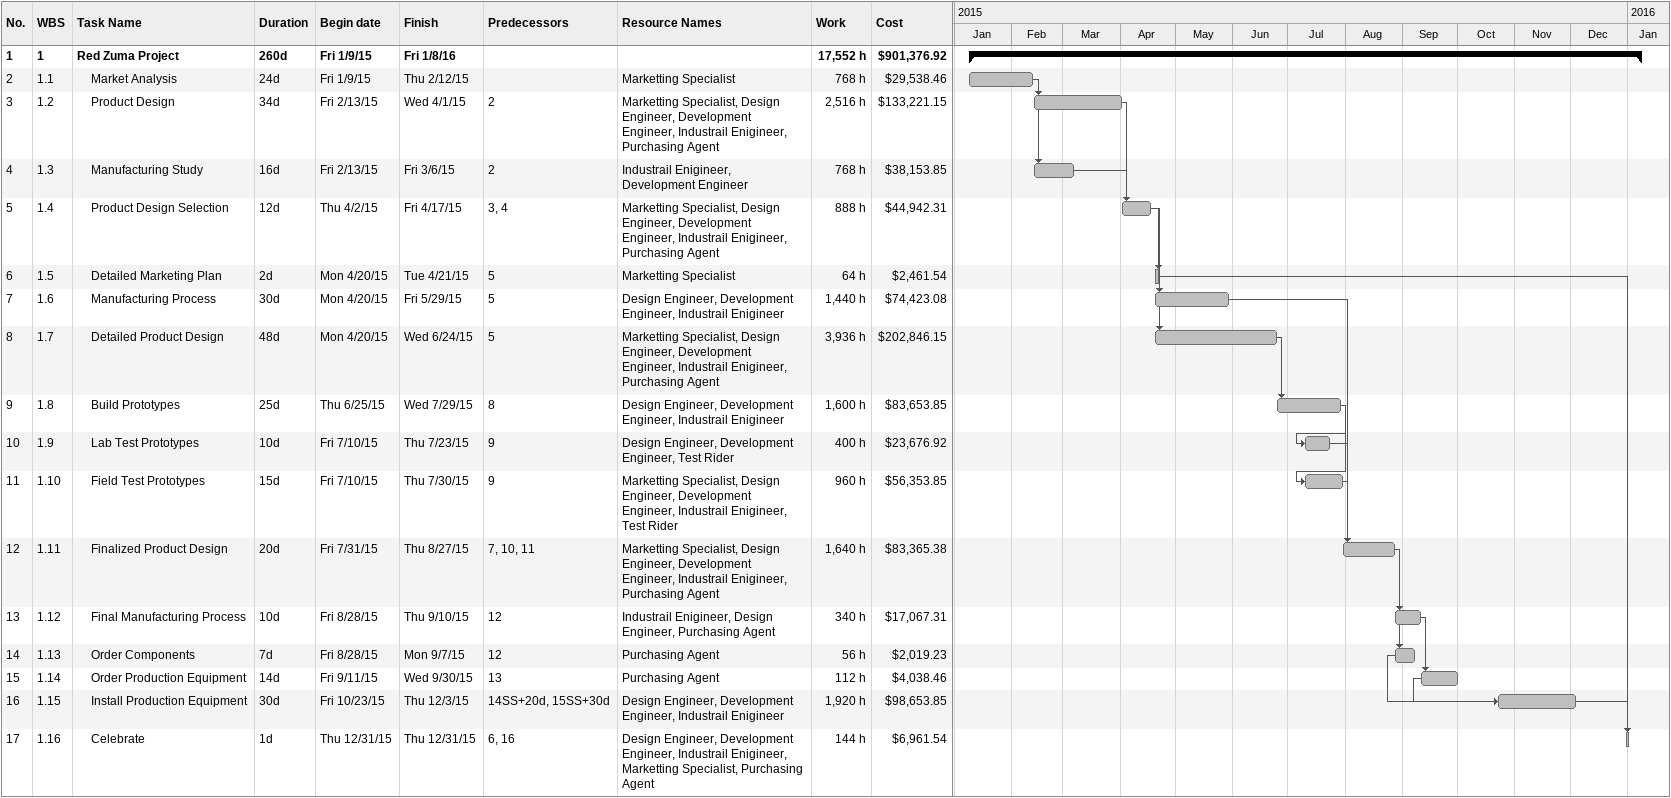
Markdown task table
| ID | WBS | Task | Duration | Start | Finish | Predecessors | Resources | Work (h) | Cost ($) |
|---|---|---|---|---|---|---|---|---|---|
| 1 | 1 | **Red Zuma Project** | 260d | 2015-01-09 | 2016-01-08 |  |  | 17552 | 901376.92 |
| 2 | 1.1 | Market Analysis | 24d | 2015-01-09 | 2015-02-12 |  | Marketting Specialist | 768 | 29538.46 |
| 3 | 1.2 | Product Design | 34d | 2015-02-13 | 2015-04-01 | 2 | Marketting Specialist, Design Engineer, Development Engineer, Industrail Enigineer, Purchasing Agent | 2516 | 133221.15 |
| 4 | 1.3 | Manufacturing Study | 16d | 2015-02-13 | 2015-03-06 | 2 | Industrail Enigineer, Development Engineer | 768 | 38153.85 |
| 5 | 1.4 | Product Design Selection | 12d | 2015-04-02 | 2015-04-17 | 3, 4 | Marketting Specialist, Design Engineer, Development Engineer, Industrail Enigineer, Purchasing Agent | 888 | 44942.31 |
| 6 | 1.5 | Detailed Marketing Plan | 2d | 2015-04-20 | 2015-04-21 | 5 | Marketting Specialist | 64 | 2461.54 |
| 7 | 1.6 | Manufacturing Process | 30d | 2015-04-20 | 2015-05-29 | 5 | Design Engineer, Development Engineer, Industrail Enigineer | 1440 | 74423.08 |
| 8 | 1.7 | Detailed Product Design | 48d | 2015-04-20 | 2015-06-24 | 5 | Marketting Specialist, Design Engineer, Development Engineer, Industrail Enigineer, Purchasing Agent | 3936 | 202846.15 |
| 9 | 1.8 | Build Prototypes | 25d | 2015-06-25 | 2015-07-29 | 8 | Design Engineer, Development Engineer, Industrail Enigineer | 1600 | 83653.85 |
| 10 | 1.9 | Lab Test Prototypes | 10d | 2015-07-10 | 2015-07-23 | 9 | Design Engineer, Development Engineer, Test Rider | 400 | 23676.92 |
| 11 | 1.10 | Field Test Prototypes | 15d | 2015-07-10 | 2015-07-30 | 9 | Marketting Specialist, Design Engineer, Development Engineer, Industrail Enigineer, Test Rider | 960 | 56353.85 |
| 12 | 1.11 | Finalized Product Design | 20d | 2015-07-31 | 2015-08-27 | 7, 10, 11 | Marketting Specialist, Design Engineer, Development Engineer, Industrail Enigineer, Purchasing Agent | 1640 | 83365.38 |
| 13 | 1.12 | Final Manufacturing Process | 10d | 2015-08-28 | 2015-09-10 | 12 | Industrail Enigineer, Design Engineer, Purchasing Agent | 340 | 17067.31 |
| 14 | 1.13 | Order Components | 7d | 2015-08-28 | 2015-09-07 | 12 | Purchasing Agent | 56 | 2019.23 |
| 15 | 1.14 | Order Production Equipment | 14d | 2015-09-11 | 2015-09-30 | 13 | Purchasing Agent | 112 | 4038.46 |
| 16 | 1.15 | Install Production Equipment | 30d | 2015-10-23 | 2015-12-03 | 14SS+20d, 15SS+30d | Design Engineer, Development Engineer, Industrail Enigineer | 1920 | 98653.85 |
| 17 | 1.16 | Celebrate | 1d | 2015-12-31 | 2015-12-31 | 6, 16 | Design Engineer, Development Engineer, Industrail Enigineer, Marketting Specialist, Purchasing Agent | 144 | 6961.54 |
